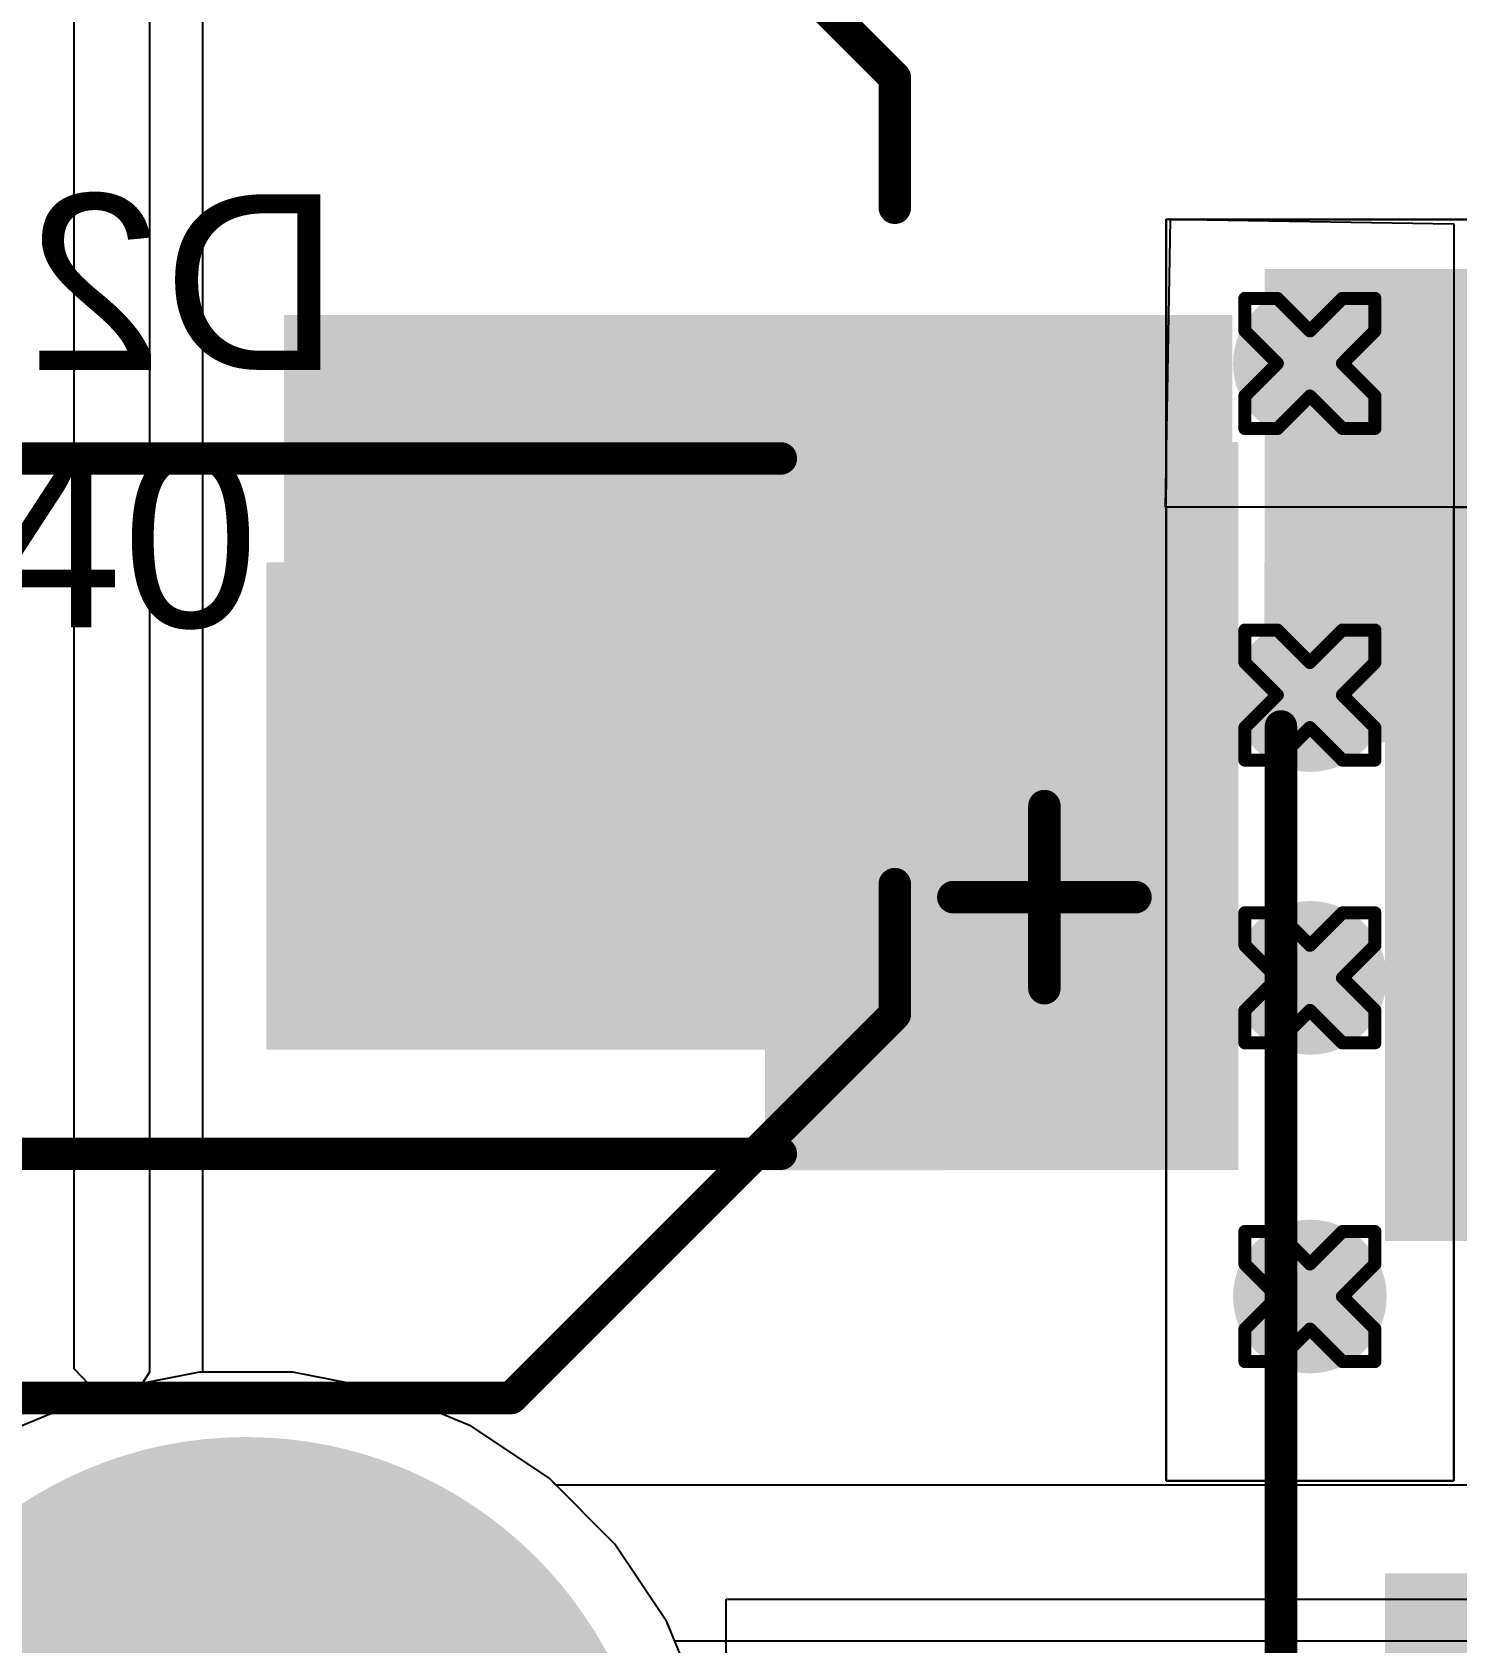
# Model space of a CAD drawing. Header units: inches. Extents: x -6 to 328, y -6 to 90.
# Drawn here: x -0.84 to 4.73, y 0.8 to 7.09 of the extents above; entities that cross this region are included whole.
import ezdxf

# ---------------------------------------------------------------- set-up
doc = ezdxf.new("R2010")
doc.units = ezdxf.units.IN
for name, color, linetype in [('Bottom Layer', 5, 'Continuous'), ('Bottom Overlay', 54, 'Continuous'), ('Bottom Paste', 16, 'Continuous'), ('Bottom Solder', 6, 'Continuous'), ('Designators', 56, 'Continuous'), ('Drill Drawing', 1, 'Continuous'), ('GND', 76, 'Continuous'), ('Pad Holes', 156, 'Continuous'), ('PWR', 16, 'Continuous'), ('Top Layer', 1, 'Continuous'), ('Top Overlay', 2, 'Continuous'), ('Top Paste', 8, 'Continuous'), ('Top Solder', 216, 'Continuous'), ('Via Holes', 16, 'Continuous')]:
    doc.layers.add(name, color=color, linetype=linetype)
doc.styles.add('Arial', font='', dxfattribs={"height": 0.2})
doc.styles.get('Arial').set_extended_font_data('Arial')

# ---------------------------------------------------------------- blocks, each defined once
blk = doc.blocks.new('RVT1H101M0607_1')
at = {"layer": 'Top Layer'}
blk.add_hatch(color=1, dxfattribs=at).paths.add_polyline_path([(-4.55, 0.8), (-1.05, 0.8), (-1.05, -0.8), (-4.55, -0.8)])
at = {"layer": 'Top Paste'}
blk.add_hatch(color=8, dxfattribs=at).paths.add_polyline_path([(-4.55, 0.8), (-1.05, 0.8), (-1.05, -0.8), (-4.55, -0.8)])
at = {"layer": 'Top Solder'}
blk.add_hatch(color=216, dxfattribs=at).paths.add_polyline_path([(-4.6516, 0.9016), (-0.9484, 0.9016), (-0.9484, -0.9016), (-4.6516, -0.9016)])
at = {"layer": 'Top Overlay'}
for points in [[(-1.8348, 3.3274, 0.127, 0.127, 0), (-3.3334, 1.8288, 0.127, 0.127, 0)], [(3.3214, 3.3274, 0.127, 0.127, 0), (-1.8348, 3.3274, 0.127, 0.127, 0)], [(-3.3334, 1.8288, 0.127, 0.127, 0), (-3.3334, 1.3208, 0.127, 0.127, 0)], [(-3.9176, 1.7272, 0.127, 0.127, 0), (-3.9176, 1.016, 0.127, 0.127, 0)], [(-3.562, 1.3716, 0.127, 0.127, 0), (-4.2732, 1.3716, 0.127, 0.127, 0)], [(-3.3334, -1.3208, 0.127, 0.127, 0), (-3.3334, -1.8288, 0.127, 0.127, 0)], [(-1.8348, -3.3274, 0.127, 0.127, 0), (-3.3334, -1.8288, 0.127, 0.127, 0)]]:
    blk.add_lwpolyline(points, format="xyseb", dxfattribs=at)
for points in [[(-1.8665, 3.3274, 0.0635, 0.0635, 1), (-1.803, 3.3274, 0.0635, 0.0635, 1)], [(-1.8665, 3.3274, 0.0635, 0.0635, 1), (-1.803, 3.3274, 0.0635, 0.0635, 1)], [(-3.3651, 1.8288, 0.0635, 0.0635, 1), (-3.3016, 1.8288, 0.0635, 0.0635, 1)], [(-3.3651, 1.8288, 0.0635, 0.0635, 1), (-3.3016, 1.8288, 0.0635, 0.0635, 1)], [(-3.9493, 1.7272, 0.0635, 0.0635, 1), (-3.8858, 1.7272, 0.0635, 0.0635, 1)], [(-4.3049, 1.3716, 0.0635, 0.0635, 1), (-4.2414, 1.3716, 0.0635, 0.0635, 1)], [(-3.5937, 1.3716, 0.0635, 0.0635, 1), (-3.5302, 1.3716, 0.0635, 0.0635, 1)], [(-3.3651, 1.3208, 0.0635, 0.0635, 1), (-3.3016, 1.3208, 0.0635, 0.0635, 1)], [(-3.9493, 1.016, 0.0635, 0.0635, 1), (-3.8858, 1.016, 0.0635, 0.0635, 1)], [(-3.3651, -1.3208, 0.0635, 0.0635, 1), (-3.3016, -1.3208, 0.0635, 0.0635, 1)], [(-3.3651, -1.8288, 0.0635, 0.0635, 1), (-3.3016, -1.8288, 0.0635, 0.0635, 1)], [(-3.3651, -1.8288, 0.0635, 0.0635, 1), (-3.3016, -1.8288, 0.0635, 0.0635, 1)]]:
    blk.add_lwpolyline(points, format="xyseb", close=True, dxfattribs=at)
blk = doc.blocks.new('SMA_B_59')
at = {"layer": 'Bottom Layer'}
for points in [[(-3.25, 0.85), (-0.75, 0.85), (-0.75, -0.85), (-3.25, -0.85)], [(0.75, 0.85), (3.25, 0.85), (3.25, -0.85), (0.75, -0.85)]]:
    blk.add_hatch(color=5, dxfattribs=at).paths.add_polyline_path(points)
at = {"layer": 'Bottom Overlay'}
for points in [[(-4.445, -1.4219), (-3.278, -1.4219), (-3.278, 1.4216), (-4.445, 1.4216)], [(-3.2999, 0.9239), (-2.5959, 0.9239), (-2.5959, 1.4218), (-3.2999, 1.4218)], [(-3.2999, -1.422), (-2.5959, -1.422), (-2.5959, -0.9241), (-3.2999, -0.9241)]]:
    blk.add_hatch(color=54, dxfattribs=at).paths.add_polyline_path(points)
at = {"layer": 'Bottom Paste'}
for points in [[(-3.25, 0.85), (-0.75, 0.85), (-0.75, -0.85), (-3.25, -0.85)], [(0.75, 0.85), (3.25, 0.85), (3.25, -0.85), (0.75, -0.85)]]:
    blk.add_hatch(color=16, dxfattribs=at).paths.add_polyline_path(points)
at = {"layer": 'Bottom Solder'}
for points in [[(-3.3516, 0.9516), (-0.6484, 0.9516), (-0.6484, -0.9516), (-3.3516, -0.9516)], [(0.6484, 0.9516), (3.3516, 0.9516), (3.3516, -0.9516), (0.6484, -0.9516)]]:
    blk.add_hatch(color=6, dxfattribs=at).paths.add_polyline_path(points)
at = {"layer": 'Bottom Overlay'}
for points in [[(2.0612, 1.3577, 0.127, 0.127, 0), (-2.6581, 1.3577, 0.127, 0.127, 0)], [(2.0612, 1.3577, 0.127, 0.127, 0), (2.0612, 1.0122, 0.127, 0.127, 0)], [(2.0612, -1.0122, 0.127, 0.127, 0), (2.0612, -1.3577, 0.127, 0.127, 0)], [(2.0612, -1.3577, 0.127, 0.127, 0), (-2.6581, -1.3577, 0.127, 0.127, 0)]]:
    blk.add_lwpolyline(points, format="xyseb", dxfattribs=at)
for points in [[(-2.6899, 1.3577, 0.0635, 0.0635, 1), (-2.6264, 1.3577, 0.0635, 0.0635, 1)], [(2.0295, 1.3577, 0.0635, 0.0635, 1), (2.093, 1.3577, 0.0635, 0.0635, 1)], [(2.0295, 1.3577, 0.0635, 0.0635, 1), (2.093, 1.3577, 0.0635, 0.0635, 1)], [(2.0295, 1.0122, 0.0635, 0.0635, 1), (2.093, 1.0122, 0.0635, 0.0635, 1)], [(2.0295, -1.0122, 0.0635, 0.0635, 1), (2.093, -1.0122, 0.0635, 0.0635, 1)], [(-2.6899, -1.3577, 0.0635, 0.0635, 1), (-2.6264, -1.3577, 0.0635, 0.0635, 1)], [(2.0295, -1.3577, 0.0635, 0.0635, 1), (2.093, -1.3577, 0.0635, 0.0635, 1)], [(2.0295, -1.3577, 0.0635, 0.0635, 1), (2.093, -1.3577, 0.0635, 0.0635, 1)]]:
    blk.add_lwpolyline(points, format="xyseb", close=True, dxfattribs=at)
blk = doc.blocks.new('SMA_60')
at = {"layer": 'Top Layer'}
for points in [[(-3.25, 0.85), (-0.75, 0.85), (-0.75, -0.85), (-3.25, -0.85)], [(0.75, 0.85), (3.25, 0.85), (3.25, -0.85), (0.75, -0.85)]]:
    blk.add_hatch(color=1, dxfattribs=at).paths.add_polyline_path(points)
at = {"layer": 'Top Overlay'}
for points in [[(-4.445, -1.4216), (-3.278, -1.4216), (-3.278, 1.422), (-4.445, 1.422)], [(-3.2999, -1.4219), (-2.5959, -1.4219), (-2.5959, -0.9241), (-3.2999, -0.9241)]]:
    blk.add_hatch(color=2, dxfattribs=at).paths.add_polyline_path(points)
at = {"layer": 'Top Paste'}
for points in [[(-3.25, 0.85), (-0.75, 0.85), (-0.75, -0.85), (-3.25, -0.85)], [(0.75, 0.85), (3.25, 0.85), (3.25, -0.85), (0.75, -0.85)]]:
    blk.add_hatch(color=8, dxfattribs=at).paths.add_polyline_path(points)
at = {"layer": 'Top Solder'}
for points in [[(-3.3516, 0.9516), (-0.6484, 0.9516), (-0.6484, -0.9516), (-3.3516, -0.9516)], [(0.6484, 0.9516), (3.3516, 0.9516), (3.3516, -0.9516), (0.6484, -0.9516)]]:
    blk.add_hatch(color=216, dxfattribs=at).paths.add_polyline_path(points)
at = {"layer": 'Top Overlay'}
blk.add_lwpolyline([(2.0612, -1.3577, 0.127, 0.127, 0), (-2.6581, -1.3577, 0.127, 0.127, 0)], format="xyseb", dxfattribs=at)
blk.add_lwpolyline([(-2.6899, -1.3577, 0.0635, 0.0635, 1), (-2.6264, -1.3577, 0.0635, 0.0635, 1)], format="xyseb", close=True, dxfattribs=at)

msp = doc.modelspace()

# ---------------------------------------------------------------- hatches: boundary and pattern name
at = {"layer": 'Bottom Layer'}
h = msp.add_hatch(color=5, dxfattribs=at)
edge = h.paths.add_edge_path()
edge.add_arc((4.1544, 5.7926), 0.3, 0, 360)
h = msp.add_hatch(color=5, dxfattribs=at)
edge = h.paths.add_edge_path()
edge.add_arc((4.1544, 4.4976), 0.3, 0, 360)
h = msp.add_hatch(color=5, dxfattribs=at)
edge = h.paths.add_edge_path()
edge.add_arc((4.1544, 3.3932), 0.3, 0, 360)
h = msp.add_hatch(color=5, dxfattribs=at)
edge = h.paths.add_edge_path()
edge.add_arc((4.1544, 2.1488), 0.3, 0, 360)
at = {"layer": 'GND'}
h = msp.add_hatch(color=76, dxfattribs=at)
edge = h.paths.add_edge_path()
edge.add_arc((4.1544, 5.7926), 0.3, 0, 360)
h = msp.add_hatch(color=76, dxfattribs=at)
edge = h.paths.add_edge_path()
edge.add_arc((4.1544, 4.4976), 0.3, 0, 360)
h = msp.add_hatch(color=76, dxfattribs=at)
edge = h.paths.add_edge_path()
edge.add_arc((4.1544, 3.3932), 0.3, 0, 360)
h = msp.add_hatch(color=76, dxfattribs=at)
edge = h.paths.add_edge_path()
edge.add_arc((4.1544, 2.1488), 0.3, 0, 360)
at = {"layer": 'Pad Holes'}
h = msp.add_hatch(color=7, dxfattribs=at)
edge = h.paths.add_edge_path()
edge.add_arc((0, 0), 1.6, 0, 360)
at = {"layer": 'PWR'}
h = msp.add_hatch(color=16, dxfattribs=at)
edge = h.paths.add_edge_path()
edge.add_arc((4.1544, 5.7926), 0.3, 0, 360)
h = msp.add_hatch(color=16, dxfattribs=at)
edge = h.paths.add_edge_path()
edge.add_arc((4.1544, 4.4976), 0.3, 0, 360)
h = msp.add_hatch(color=16, dxfattribs=at)
edge = h.paths.add_edge_path()
edge.add_arc((4.1544, 3.3932), 0.3, 0, 360)
h = msp.add_hatch(color=16, dxfattribs=at)
edge = h.paths.add_edge_path()
edge.add_arc((4.1544, 2.1488), 0.3, 0, 360)
at = {"layer": 'Top Layer'}
h = msp.add_hatch(color=1, dxfattribs=at)
edge = h.paths.add_edge_path()
edge.add_arc((4.1544, 5.7926), 0.3, 0, 360)
h = msp.add_hatch(color=1, dxfattribs=at)
edge = h.paths.add_edge_path()
edge.add_arc((4.1544, 4.4976), 0.3, 0, 360)
h = msp.add_hatch(color=1, dxfattribs=at)
edge = h.paths.add_edge_path()
edge.add_arc((4.1544, 3.3932), 0.3, 0, 360)
h = msp.add_hatch(color=1, dxfattribs=at)
edge = h.paths.add_edge_path()
edge.add_arc((4.1544, 2.1488), 0.3, 0, 360)
at = {"layer": 'Via Holes'}
h = msp.add_hatch(color=7, dxfattribs=at)
edge = h.paths.add_edge_path()
edge.add_arc((4.1544, 5.7926), 0.15, 0, 360)
h = msp.add_hatch(color=7, dxfattribs=at)
edge = h.paths.add_edge_path()
edge.add_arc((4.1544, 4.4976), 0.15, 0, 360)
h = msp.add_hatch(color=7, dxfattribs=at)
edge = h.paths.add_edge_path()
edge.add_arc((4.1544, 3.3932), 0.15, 0, 360)
h = msp.add_hatch(color=7, dxfattribs=at)
edge = h.paths.add_edge_path()
edge.add_arc((4.1544, 2.1488), 0.15, 0, 360)

# ---------------------------------------------------------------- linework, layer by layer
at = {"layer": 'Bottom Layer'}
for p, q in [((-0.3768, 9.4849), (-0.3768, 1.854)), ((-0.1696, 1.854), (-0.1696, 9.4849)), ((-0.3768, 1.854), (-0.4066, 1.8095)), ((0.1826, 1.854), (-0.1696, 1.854)), ((0.5408, 1.7828), (0.1826, 1.854)), ((-0.5408, 1.7828), (-0.8782, 1.643)), ((-0.4066, 1.8095), (-0.5408, 1.7828)), ((0.8782, 1.643), (0.5408, 1.7828)), ((1.1819, 1.4401), (0.8782, 1.643)), ((1.4401, 1.1819), (1.1819, 1.4401)), ((1.643, 0.8782), (1.4401, 1.1819)), ((1.7828, 0.5408), (1.643, 0.8782))]:
    msp.add_line(p, q, dxfattribs=at)
at = {"layer": 'Drill Drawing'}
for points in [[(3.9004, 5.9196, 0.0508, 0.0508, 0), (3.9004, 6.0466, 0.0508, 0.0508, 0)], [(3.9004, 6.0466, 0.0508, 0.0508, 0), (4.0274, 6.0466, 0.0508, 0.0508, 0)], [(4.0274, 6.0466, 0.0508, 0.0508, 0), (4.1544, 5.9196, 0.0508, 0.0508, 0)], [(4.1544, 5.9196, 0.0508, 0.0508, 0), (4.2814, 6.0466, 0.0508, 0.0508, 0)], [(4.2814, 6.0466, 0.0508, 0.0508, 0), (4.4084, 6.0466, 0.0508, 0.0508, 0)], [(4.4084, 5.9196, 0.0508, 0.0508, 0), (4.4084, 6.0466, 0.0508, 0.0508, 0)], [(3.9004, 5.9196, 0.0508, 0.0508, 0), (4.0274, 5.7926, 0.0508, 0.0508, 0)], [(4.2814, 5.7926, 0.0508, 0.0508, 0), (4.4084, 5.9196, 0.0508, 0.0508, 0)], [(3.9004, 5.6656, 0.0508, 0.0508, 0), (4.0274, 5.7926, 0.0508, 0.0508, 0)], [(4.2814, 5.7926, 0.0508, 0.0508, 0), (4.4084, 5.6656, 0.0508, 0.0508, 0)], [(3.9004, 5.5386, 0.0508, 0.0508, 0), (3.9004, 5.6656, 0.0508, 0.0508, 0)], [(4.0274, 5.5386, 0.0508, 0.0508, 0), (4.1544, 5.6656, 0.0508, 0.0508, 0)], [(4.1544, 5.6656, 0.0508, 0.0508, 0), (4.2814, 5.5386, 0.0508, 0.0508, 0)], [(4.4084, 5.5386, 0.0508, 0.0508, 0), (4.4084, 5.6656, 0.0508, 0.0508, 0)], [(3.9004, 5.5386, 0.0508, 0.0508, 0), (4.0274, 5.5386, 0.0508, 0.0508, 0)], [(4.2814, 5.5386, 0.0508, 0.0508, 0), (4.4084, 5.5386, 0.0508, 0.0508, 0)], [(3.9004, 4.6246, 0.0508, 0.0508, 0), (3.9004, 4.7516, 0.0508, 0.0508, 0)], [(3.9004, 4.7516, 0.0508, 0.0508, 0), (4.0274, 4.7516, 0.0508, 0.0508, 0)], [(4.0274, 4.7516, 0.0508, 0.0508, 0), (4.1544, 4.6246, 0.0508, 0.0508, 0)], [(4.1544, 4.6246, 0.0508, 0.0508, 0), (4.2814, 4.7516, 0.0508, 0.0508, 0)], [(4.2814, 4.7516, 0.0508, 0.0508, 0), (4.4084, 4.7516, 0.0508, 0.0508, 0)], [(4.4084, 4.6246, 0.0508, 0.0508, 0), (4.4084, 4.7516, 0.0508, 0.0508, 0)], [(3.9004, 4.6246, 0.0508, 0.0508, 0), (4.0274, 4.4976, 0.0508, 0.0508, 0)], [(4.2814, 4.4976, 0.0508, 0.0508, 0), (4.4084, 4.6246, 0.0508, 0.0508, 0)], [(3.9004, 4.3706, 0.0508, 0.0508, 0), (4.0274, 4.4976, 0.0508, 0.0508, 0)], [(4.2814, 4.4976, 0.0508, 0.0508, 0), (4.4084, 4.3706, 0.0508, 0.0508, 0)], [(3.9004, 4.2436, 0.0508, 0.0508, 0), (3.9004, 4.3706, 0.0508, 0.0508, 0)], [(4.0274, 4.2436, 0.0508, 0.0508, 0), (4.1544, 4.3706, 0.0508, 0.0508, 0)], [(4.1544, 4.3706, 0.0508, 0.0508, 0), (4.2814, 4.2436, 0.0508, 0.0508, 0)], [(4.4084, 4.2436, 0.0508, 0.0508, 0), (4.4084, 4.3706, 0.0508, 0.0508, 0)], [(3.9004, 4.2436, 0.0508, 0.0508, 0), (4.0274, 4.2436, 0.0508, 0.0508, 0)], [(4.2814, 4.2436, 0.0508, 0.0508, 0), (4.4084, 4.2436, 0.0508, 0.0508, 0)], [(3.9004, 3.5202, 0.0508, 0.0508, 0), (3.9004, 3.6472, 0.0508, 0.0508, 0)], [(3.9004, 3.6472, 0.0508, 0.0508, 0), (4.0274, 3.6472, 0.0508, 0.0508, 0)], [(4.0274, 3.6472, 0.0508, 0.0508, 0), (4.1544, 3.5202, 0.0508, 0.0508, 0)], [(4.1544, 3.5202, 0.0508, 0.0508, 0), (4.2814, 3.6472, 0.0508, 0.0508, 0)], [(4.2814, 3.6472, 0.0508, 0.0508, 0), (4.4084, 3.6472, 0.0508, 0.0508, 0)], [(4.4084, 3.5202, 0.0508, 0.0508, 0), (4.4084, 3.6472, 0.0508, 0.0508, 0)], [(3.9004, 3.5202, 0.0508, 0.0508, 0), (4.0274, 3.3932, 0.0508, 0.0508, 0)], [(4.2814, 3.3932, 0.0508, 0.0508, 0), (4.4084, 3.5202, 0.0508, 0.0508, 0)], [(3.9004, 3.2662, 0.0508, 0.0508, 0), (4.0274, 3.3932, 0.0508, 0.0508, 0)], [(4.2814, 3.3932, 0.0508, 0.0508, 0), (4.4084, 3.2662, 0.0508, 0.0508, 0)], [(3.9004, 3.1392, 0.0508, 0.0508, 0), (3.9004, 3.2662, 0.0508, 0.0508, 0)], [(4.0274, 3.1392, 0.0508, 0.0508, 0), (4.1544, 3.2662, 0.0508, 0.0508, 0)], [(4.1544, 3.2662, 0.0508, 0.0508, 0), (4.2814, 3.1392, 0.0508, 0.0508, 0)], [(4.4084, 3.1392, 0.0508, 0.0508, 0), (4.4084, 3.2662, 0.0508, 0.0508, 0)], [(3.9004, 3.1392, 0.0508, 0.0508, 0), (4.0274, 3.1392, 0.0508, 0.0508, 0)], [(4.2814, 3.1392, 0.0508, 0.0508, 0), (4.4084, 3.1392, 0.0508, 0.0508, 0)], [(3.9004, 2.2758, 0.0508, 0.0508, 0), (3.9004, 2.4028, 0.0508, 0.0508, 0)], [(3.9004, 2.4028, 0.0508, 0.0508, 0), (4.0274, 2.4028, 0.0508, 0.0508, 0)], [(4.0274, 2.4028, 0.0508, 0.0508, 0), (4.1544, 2.2758, 0.0508, 0.0508, 0)], [(4.1544, 2.2758, 0.0508, 0.0508, 0), (4.2814, 2.4028, 0.0508, 0.0508, 0)], [(4.2814, 2.4028, 0.0508, 0.0508, 0), (4.4084, 2.4028, 0.0508, 0.0508, 0)], [(4.4084, 2.2758, 0.0508, 0.0508, 0), (4.4084, 2.4028, 0.0508, 0.0508, 0)], [(3.9004, 2.2758, 0.0508, 0.0508, 0), (4.0274, 2.1488, 0.0508, 0.0508, 0)], [(4.2814, 2.1488, 0.0508, 0.0508, 0), (4.4084, 2.2758, 0.0508, 0.0508, 0)], [(3.9004, 2.0218, 0.0508, 0.0508, 0), (4.0274, 2.1488, 0.0508, 0.0508, 0)], [(4.2814, 2.1488, 0.0508, 0.0508, 0), (4.4084, 2.0218, 0.0508, 0.0508, 0)], [(3.9004, 1.8948, 0.0508, 0.0508, 0), (3.9004, 2.0218, 0.0508, 0.0508, 0)], [(4.0274, 1.8948, 0.0508, 0.0508, 0), (4.1544, 2.0218, 0.0508, 0.0508, 0)], [(4.1544, 2.0218, 0.0508, 0.0508, 0), (4.2814, 1.8948, 0.0508, 0.0508, 0)], [(4.4084, 1.8948, 0.0508, 0.0508, 0), (4.4084, 2.0218, 0.0508, 0.0508, 0)], [(3.9004, 1.8948, 0.0508, 0.0508, 0), (4.0274, 1.8948, 0.0508, 0.0508, 0)], [(4.2814, 1.8948, 0.0508, 0.0508, 0), (4.4084, 1.8948, 0.0508, 0.0508, 0)]]:
    msp.add_lwpolyline(points, format="xyseb", dxfattribs=at)
for points in [[(3.8877, 6.0466, 0.0254, 0.0254, 1), (3.9131, 6.0466, 0.0254, 0.0254, 1)], [(3.8877, 6.0466, 0.0254, 0.0254, 1), (3.9131, 6.0466, 0.0254, 0.0254, 1)], [(4.0147, 6.0466, 0.0254, 0.0254, 1), (4.0401, 6.0466, 0.0254, 0.0254, 1)], [(4.0147, 6.0466, 0.0254, 0.0254, 1), (4.0401, 6.0466, 0.0254, 0.0254, 1)], [(4.2687, 6.0466, 0.0254, 0.0254, 1), (4.2941, 6.0466, 0.0254, 0.0254, 1)], [(4.2687, 6.0466, 0.0254, 0.0254, 1), (4.2941, 6.0466, 0.0254, 0.0254, 1)], [(4.3957, 6.0466, 0.0254, 0.0254, 1), (4.4211, 6.0466, 0.0254, 0.0254, 1)], [(4.3957, 6.0466, 0.0254, 0.0254, 1), (4.4211, 6.0466, 0.0254, 0.0254, 1)], [(3.8877, 5.9196, 0.0254, 0.0254, 1), (3.9131, 5.9196, 0.0254, 0.0254, 1)], [(3.8877, 5.9196, 0.0254, 0.0254, 1), (3.9131, 5.9196, 0.0254, 0.0254, 1)], [(4.1417, 5.9196, 0.0254, 0.0254, 1), (4.1671, 5.9196, 0.0254, 0.0254, 1)], [(4.1417, 5.9196, 0.0254, 0.0254, 1), (4.1671, 5.9196, 0.0254, 0.0254, 1)], [(4.3957, 5.9196, 0.0254, 0.0254, 1), (4.4211, 5.9196, 0.0254, 0.0254, 1)], [(4.3957, 5.9196, 0.0254, 0.0254, 1), (4.4211, 5.9196, 0.0254, 0.0254, 1)], [(4.0147, 5.7926, 0.0254, 0.0254, 1), (4.0401, 5.7926, 0.0254, 0.0254, 1)], [(4.0147, 5.7926, 0.0254, 0.0254, 1), (4.0401, 5.7926, 0.0254, 0.0254, 1)], [(4.2687, 5.7926, 0.0254, 0.0254, 1), (4.2941, 5.7926, 0.0254, 0.0254, 1)], [(4.2687, 5.7926, 0.0254, 0.0254, 1), (4.2941, 5.7926, 0.0254, 0.0254, 1)], [(3.8877, 5.6656, 0.0254, 0.0254, 1), (3.9131, 5.6656, 0.0254, 0.0254, 1)], [(3.8877, 5.6656, 0.0254, 0.0254, 1), (3.9131, 5.6656, 0.0254, 0.0254, 1)], [(4.1417, 5.6656, 0.0254, 0.0254, 1), (4.1671, 5.6656, 0.0254, 0.0254, 1)], [(4.1417, 5.6656, 0.0254, 0.0254, 1), (4.1671, 5.6656, 0.0254, 0.0254, 1)], [(4.3957, 5.6656, 0.0254, 0.0254, 1), (4.4211, 5.6656, 0.0254, 0.0254, 1)], [(4.3957, 5.6656, 0.0254, 0.0254, 1), (4.4211, 5.6656, 0.0254, 0.0254, 1)], [(3.8877, 5.5386, 0.0254, 0.0254, 1), (3.9131, 5.5386, 0.0254, 0.0254, 1)], [(3.8877, 5.5386, 0.0254, 0.0254, 1), (3.9131, 5.5386, 0.0254, 0.0254, 1)], [(4.0147, 5.5386, 0.0254, 0.0254, 1), (4.0401, 5.5386, 0.0254, 0.0254, 1)], [(4.0147, 5.5386, 0.0254, 0.0254, 1), (4.0401, 5.5386, 0.0254, 0.0254, 1)], [(4.2687, 5.5386, 0.0254, 0.0254, 1), (4.2941, 5.5386, 0.0254, 0.0254, 1)], [(4.2687, 5.5386, 0.0254, 0.0254, 1), (4.2941, 5.5386, 0.0254, 0.0254, 1)], [(4.3957, 5.5386, 0.0254, 0.0254, 1), (4.4211, 5.5386, 0.0254, 0.0254, 1)], [(4.3957, 5.5386, 0.0254, 0.0254, 1), (4.4211, 5.5386, 0.0254, 0.0254, 1)], [(3.8877, 4.7516, 0.0254, 0.0254, 1), (3.9131, 4.7516, 0.0254, 0.0254, 1)], [(3.8877, 4.7516, 0.0254, 0.0254, 1), (3.9131, 4.7516, 0.0254, 0.0254, 1)], [(4.0147, 4.7516, 0.0254, 0.0254, 1), (4.0401, 4.7516, 0.0254, 0.0254, 1)], [(4.0147, 4.7516, 0.0254, 0.0254, 1), (4.0401, 4.7516, 0.0254, 0.0254, 1)], [(4.2687, 4.7516, 0.0254, 0.0254, 1), (4.2941, 4.7516, 0.0254, 0.0254, 1)], [(4.2687, 4.7516, 0.0254, 0.0254, 1), (4.2941, 4.7516, 0.0254, 0.0254, 1)], [(4.3957, 4.7516, 0.0254, 0.0254, 1), (4.4211, 4.7516, 0.0254, 0.0254, 1)], [(4.3957, 4.7516, 0.0254, 0.0254, 1), (4.4211, 4.7516, 0.0254, 0.0254, 1)], [(3.8877, 4.6246, 0.0254, 0.0254, 1), (3.9131, 4.6246, 0.0254, 0.0254, 1)], [(3.8877, 4.6246, 0.0254, 0.0254, 1), (3.9131, 4.6246, 0.0254, 0.0254, 1)], [(4.1417, 4.6246, 0.0254, 0.0254, 1), (4.1671, 4.6246, 0.0254, 0.0254, 1)], [(4.1417, 4.6246, 0.0254, 0.0254, 1), (4.1671, 4.6246, 0.0254, 0.0254, 1)], [(4.3957, 4.6246, 0.0254, 0.0254, 1), (4.4211, 4.6246, 0.0254, 0.0254, 1)], [(4.3957, 4.6246, 0.0254, 0.0254, 1), (4.4211, 4.6246, 0.0254, 0.0254, 1)], [(4.0147, 4.4976, 0.0254, 0.0254, 1), (4.0401, 4.4976, 0.0254, 0.0254, 1)], [(4.0147, 4.4976, 0.0254, 0.0254, 1), (4.0401, 4.4976, 0.0254, 0.0254, 1)], [(4.2687, 4.4976, 0.0254, 0.0254, 1), (4.2941, 4.4976, 0.0254, 0.0254, 1)], [(4.2687, 4.4976, 0.0254, 0.0254, 1), (4.2941, 4.4976, 0.0254, 0.0254, 1)], [(3.8877, 4.3706, 0.0254, 0.0254, 1), (3.9131, 4.3706, 0.0254, 0.0254, 1)], [(3.8877, 4.3706, 0.0254, 0.0254, 1), (3.9131, 4.3706, 0.0254, 0.0254, 1)], [(4.1417, 4.3706, 0.0254, 0.0254, 1), (4.1671, 4.3706, 0.0254, 0.0254, 1)], [(4.1417, 4.3706, 0.0254, 0.0254, 1), (4.1671, 4.3706, 0.0254, 0.0254, 1)], [(4.3957, 4.3706, 0.0254, 0.0254, 1), (4.4211, 4.3706, 0.0254, 0.0254, 1)], [(4.3957, 4.3706, 0.0254, 0.0254, 1), (4.4211, 4.3706, 0.0254, 0.0254, 1)], [(3.8877, 4.2436, 0.0254, 0.0254, 1), (3.9131, 4.2436, 0.0254, 0.0254, 1)], [(3.8877, 4.2436, 0.0254, 0.0254, 1), (3.9131, 4.2436, 0.0254, 0.0254, 1)], [(4.0147, 4.2436, 0.0254, 0.0254, 1), (4.0401, 4.2436, 0.0254, 0.0254, 1)], [(4.0147, 4.2436, 0.0254, 0.0254, 1), (4.0401, 4.2436, 0.0254, 0.0254, 1)], [(4.2687, 4.2436, 0.0254, 0.0254, 1), (4.2941, 4.2436, 0.0254, 0.0254, 1)], [(4.2687, 4.2436, 0.0254, 0.0254, 1), (4.2941, 4.2436, 0.0254, 0.0254, 1)], [(4.3957, 4.2436, 0.0254, 0.0254, 1), (4.4211, 4.2436, 0.0254, 0.0254, 1)], [(4.3957, 4.2436, 0.0254, 0.0254, 1), (4.4211, 4.2436, 0.0254, 0.0254, 1)], [(3.8877, 3.6472, 0.0254, 0.0254, 1), (3.9131, 3.6472, 0.0254, 0.0254, 1)], [(3.8877, 3.6472, 0.0254, 0.0254, 1), (3.9131, 3.6472, 0.0254, 0.0254, 1)], [(4.0147, 3.6472, 0.0254, 0.0254, 1), (4.0401, 3.6472, 0.0254, 0.0254, 1)], [(4.0147, 3.6472, 0.0254, 0.0254, 1), (4.0401, 3.6472, 0.0254, 0.0254, 1)], [(4.2687, 3.6472, 0.0254, 0.0254, 1), (4.2941, 3.6472, 0.0254, 0.0254, 1)], [(4.2687, 3.6472, 0.0254, 0.0254, 1), (4.2941, 3.6472, 0.0254, 0.0254, 1)], [(4.3957, 3.6472, 0.0254, 0.0254, 1), (4.4211, 3.6472, 0.0254, 0.0254, 1)], [(4.3957, 3.6472, 0.0254, 0.0254, 1), (4.4211, 3.6472, 0.0254, 0.0254, 1)], [(3.8877, 3.5202, 0.0254, 0.0254, 1), (3.9131, 3.5202, 0.0254, 0.0254, 1)], [(3.8877, 3.5202, 0.0254, 0.0254, 1), (3.9131, 3.5202, 0.0254, 0.0254, 1)], [(4.1417, 3.5202, 0.0254, 0.0254, 1), (4.1671, 3.5202, 0.0254, 0.0254, 1)], [(4.1417, 3.5202, 0.0254, 0.0254, 1), (4.1671, 3.5202, 0.0254, 0.0254, 1)], [(4.3957, 3.5202, 0.0254, 0.0254, 1), (4.4211, 3.5202, 0.0254, 0.0254, 1)], [(4.3957, 3.5202, 0.0254, 0.0254, 1), (4.4211, 3.5202, 0.0254, 0.0254, 1)], [(4.0147, 3.3932, 0.0254, 0.0254, 1), (4.0401, 3.3932, 0.0254, 0.0254, 1)], [(4.0147, 3.3932, 0.0254, 0.0254, 1), (4.0401, 3.3932, 0.0254, 0.0254, 1)], [(4.2687, 3.3932, 0.0254, 0.0254, 1), (4.2941, 3.3932, 0.0254, 0.0254, 1)], [(4.2687, 3.3932, 0.0254, 0.0254, 1), (4.2941, 3.3932, 0.0254, 0.0254, 1)], [(3.8877, 3.2662, 0.0254, 0.0254, 1), (3.9131, 3.2662, 0.0254, 0.0254, 1)], [(3.8877, 3.2662, 0.0254, 0.0254, 1), (3.9131, 3.2662, 0.0254, 0.0254, 1)], [(4.1417, 3.2662, 0.0254, 0.0254, 1), (4.1671, 3.2662, 0.0254, 0.0254, 1)], [(4.1417, 3.2662, 0.0254, 0.0254, 1), (4.1671, 3.2662, 0.0254, 0.0254, 1)], [(4.3957, 3.2662, 0.0254, 0.0254, 1), (4.4211, 3.2662, 0.0254, 0.0254, 1)], [(4.3957, 3.2662, 0.0254, 0.0254, 1), (4.4211, 3.2662, 0.0254, 0.0254, 1)], [(3.8877, 3.1392, 0.0254, 0.0254, 1), (3.9131, 3.1392, 0.0254, 0.0254, 1)], [(3.8877, 3.1392, 0.0254, 0.0254, 1), (3.9131, 3.1392, 0.0254, 0.0254, 1)], [(4.0147, 3.1392, 0.0254, 0.0254, 1), (4.0401, 3.1392, 0.0254, 0.0254, 1)], [(4.0147, 3.1392, 0.0254, 0.0254, 1), (4.0401, 3.1392, 0.0254, 0.0254, 1)], [(4.2687, 3.1392, 0.0254, 0.0254, 1), (4.2941, 3.1392, 0.0254, 0.0254, 1)], [(4.2687, 3.1392, 0.0254, 0.0254, 1), (4.2941, 3.1392, 0.0254, 0.0254, 1)], [(4.3957, 3.1392, 0.0254, 0.0254, 1), (4.4211, 3.1392, 0.0254, 0.0254, 1)], [(4.3957, 3.1392, 0.0254, 0.0254, 1), (4.4211, 3.1392, 0.0254, 0.0254, 1)], [(3.8877, 2.4028, 0.0254, 0.0254, 1), (3.9131, 2.4028, 0.0254, 0.0254, 1)], [(3.8877, 2.4028, 0.0254, 0.0254, 1), (3.9131, 2.4028, 0.0254, 0.0254, 1)], [(4.0147, 2.4028, 0.0254, 0.0254, 1), (4.0401, 2.4028, 0.0254, 0.0254, 1)], [(4.0147, 2.4028, 0.0254, 0.0254, 1), (4.0401, 2.4028, 0.0254, 0.0254, 1)], [(4.2687, 2.4028, 0.0254, 0.0254, 1), (4.2941, 2.4028, 0.0254, 0.0254, 1)], [(4.2687, 2.4028, 0.0254, 0.0254, 1), (4.2941, 2.4028, 0.0254, 0.0254, 1)], [(4.3957, 2.4028, 0.0254, 0.0254, 1), (4.4211, 2.4028, 0.0254, 0.0254, 1)], [(4.3957, 2.4028, 0.0254, 0.0254, 1), (4.4211, 2.4028, 0.0254, 0.0254, 1)], [(3.8877, 2.2758, 0.0254, 0.0254, 1), (3.9131, 2.2758, 0.0254, 0.0254, 1)], [(3.8877, 2.2758, 0.0254, 0.0254, 1), (3.9131, 2.2758, 0.0254, 0.0254, 1)], [(4.1417, 2.2758, 0.0254, 0.0254, 1), (4.1671, 2.2758, 0.0254, 0.0254, 1)], [(4.1417, 2.2758, 0.0254, 0.0254, 1), (4.1671, 2.2758, 0.0254, 0.0254, 1)], [(4.3957, 2.2758, 0.0254, 0.0254, 1), (4.4211, 2.2758, 0.0254, 0.0254, 1)], [(4.3957, 2.2758, 0.0254, 0.0254, 1), (4.4211, 2.2758, 0.0254, 0.0254, 1)], [(4.0147, 2.1488, 0.0254, 0.0254, 1), (4.0401, 2.1488, 0.0254, 0.0254, 1)], [(4.0147, 2.1488, 0.0254, 0.0254, 1), (4.0401, 2.1488, 0.0254, 0.0254, 1)], [(4.2687, 2.1488, 0.0254, 0.0254, 1), (4.2941, 2.1488, 0.0254, 0.0254, 1)], [(4.2687, 2.1488, 0.0254, 0.0254, 1), (4.2941, 2.1488, 0.0254, 0.0254, 1)], [(3.8877, 2.0218, 0.0254, 0.0254, 1), (3.9131, 2.0218, 0.0254, 0.0254, 1)], [(3.8877, 2.0218, 0.0254, 0.0254, 1), (3.9131, 2.0218, 0.0254, 0.0254, 1)], [(4.1417, 2.0218, 0.0254, 0.0254, 1), (4.1671, 2.0218, 0.0254, 0.0254, 1)], [(4.1417, 2.0218, 0.0254, 0.0254, 1), (4.1671, 2.0218, 0.0254, 0.0254, 1)], [(4.3957, 2.0218, 0.0254, 0.0254, 1), (4.4211, 2.0218, 0.0254, 0.0254, 1)], [(4.3957, 2.0218, 0.0254, 0.0254, 1), (4.4211, 2.0218, 0.0254, 0.0254, 1)], [(3.8877, 1.8948, 0.0254, 0.0254, 1), (3.9131, 1.8948, 0.0254, 0.0254, 1)], [(3.8877, 1.8948, 0.0254, 0.0254, 1), (3.9131, 1.8948, 0.0254, 0.0254, 1)], [(4.0147, 1.8948, 0.0254, 0.0254, 1), (4.0401, 1.8948, 0.0254, 0.0254, 1)], [(4.0147, 1.8948, 0.0254, 0.0254, 1), (4.0401, 1.8948, 0.0254, 0.0254, 1)], [(4.2687, 1.8948, 0.0254, 0.0254, 1), (4.2941, 1.8948, 0.0254, 0.0254, 1)], [(4.2687, 1.8948, 0.0254, 0.0254, 1), (4.2941, 1.8948, 0.0254, 0.0254, 1)], [(4.3957, 1.8948, 0.0254, 0.0254, 1), (4.4211, 1.8948, 0.0254, 0.0254, 1)], [(4.3957, 1.8948, 0.0254, 0.0254, 1), (4.4211, 1.8948, 0.0254, 0.0254, 1)]]:
    msp.add_lwpolyline(points, format="xyseb", close=True, dxfattribs=at)
at = {"layer": 'GND'}
for p, q in [((3.5911, 5.2309), (3.6097, 6.3549)), ((3.5926, 6.3559), (4.7166, 6.3373)), ((3.5926, 1.4286), (3.5926, 6.3559)), ((3.6574, 6.3549), (3.5926, 6.3559)), ((3.5926, 6.3559), (3.5926, 5.324)), ((3.6097, 6.3549), (6.0034, 6.3549)), ((6.0034, 6.3549), (3.6574, 6.3549)), ((4.7166, 6.3373), (4.7166, 1.4286)), ((3.5926, 5.324), (3.5911, 5.2309)), ((6.0034, 5.2309), (3.5911, 5.2309)), ((3.5911, 5.2309), (3.5926, 5.2309)), ((3.5926, 5.2309), (3.5926, 1.4286)), ((4.7166, 1.4286), (4.7166, 5.2309)), ((4.7166, 5.2309), (6.0034, 5.2309)), ((-0.1826, 1.854), (-0.5408, 1.7828)), ((0.1826, 1.854), (-0.1826, 1.854)), ((0.5408, 1.7828), (0.1826, 1.854)), ((-0.5408, 1.7828), (-0.8782, 1.643)), ((0.8782, 1.643), (0.5408, 1.7828)), ((1.1819, 1.4401), (0.8782, 1.643)), ((1.4401, 1.1819), (1.1819, 1.4401)), ((4.7166, 1.4286), (3.5926, 1.4286)), ((3.5926, 1.4286), (4.7166, 1.4286)), ((1.643, 0.8782), (1.4401, 1.1819)), ((1.7828, 0.5408), (1.643, 0.8782))]:
    msp.add_line(p, q, dxfattribs=at)
at = {"layer": 'PWR'}
for p, q in [((-0.1826, 1.854), (-0.5408, 1.7828)), ((0.1826, 1.854), (-0.1826, 1.854)), ((0.5408, 1.7828), (0.1826, 1.854)), ((-0.5408, 1.7828), (-0.8782, 1.643)), ((0.8782, 1.643), (0.5408, 1.7828)), ((1.1819, 1.4401), (0.8782, 1.643)), ((1.4401, 1.1819), (1.1819, 1.4401)), ((1.643, 0.8782), (1.4401, 1.1819)), ((1.6744, 0.8024), (1.643, 0.8782)), ((8.9042, 0.8024), (1.6744, 0.8024))]:
    msp.add_line(p, q, dxfattribs=at)
at = {"layer": 'Top Layer'}
for p, q in [((-0.6716, 1.866), (-0.6716, 15.0568)), ((-0.6147, 1.8067), (-0.6716, 1.866)), ((-0.1826, 1.854), (-0.5328, 1.7843)), ((0.1826, 1.854), (-0.1826, 1.854)), ((0.5408, 1.7828), (0.1826, 1.854)), ((-0.6132, 1.8056), (-0.6147, 1.8067)), ((-0.5578, 1.7858), (-0.6132, 1.8056)), ((-0.5508, 1.7845), (-0.5578, 1.7858)), ((-0.5328, 1.7843), (-0.5508, 1.7845)), ((0.8782, 1.643), (0.5408, 1.7828)), ((1.1819, 1.4401), (0.8782, 1.643)), ((1.2099, 1.4121), (1.1819, 1.4401)), ((3.2146, 1.4121), (1.2099, 1.4121)), ((6.8939, 1.412), (3.2146, 1.4121)), ((1.8744, -1.0706), (1.8744, 0.9668)), ((1.8744, 0.9668), (6.9854, 0.9668))]:
    msp.add_line(p, q, dxfattribs=at)

# ---------------------------------------------------------------- block references
for name, p, rotation in [('RVT1H101M0607_1', (-0.8, 5.08), 180), ('SMA_60', (5.399, 1.7168), 270), ('SMA_B_59', (-0.57, 4.064), 180)]:
    msp.add_blockref(name, p, dxfattribs=dict(rotation=rotation))

# ---------------------------------------------------------------- texts
at = {"layer": 'Bottom Overlay', "style": 'Arial', "text_generation_flag": 2}
msp.add_text('D2', height=0.6858, dxfattribs=at).set_placement((0.3685, 5.7676))
at = {"layer": 'Designators', "style": 'Arial'}
msp.add_text('C40', height=0.6858, dxfattribs=at).set_placement((-1.7081, 4.7626))

doc.saveas('drawing.dxf')
